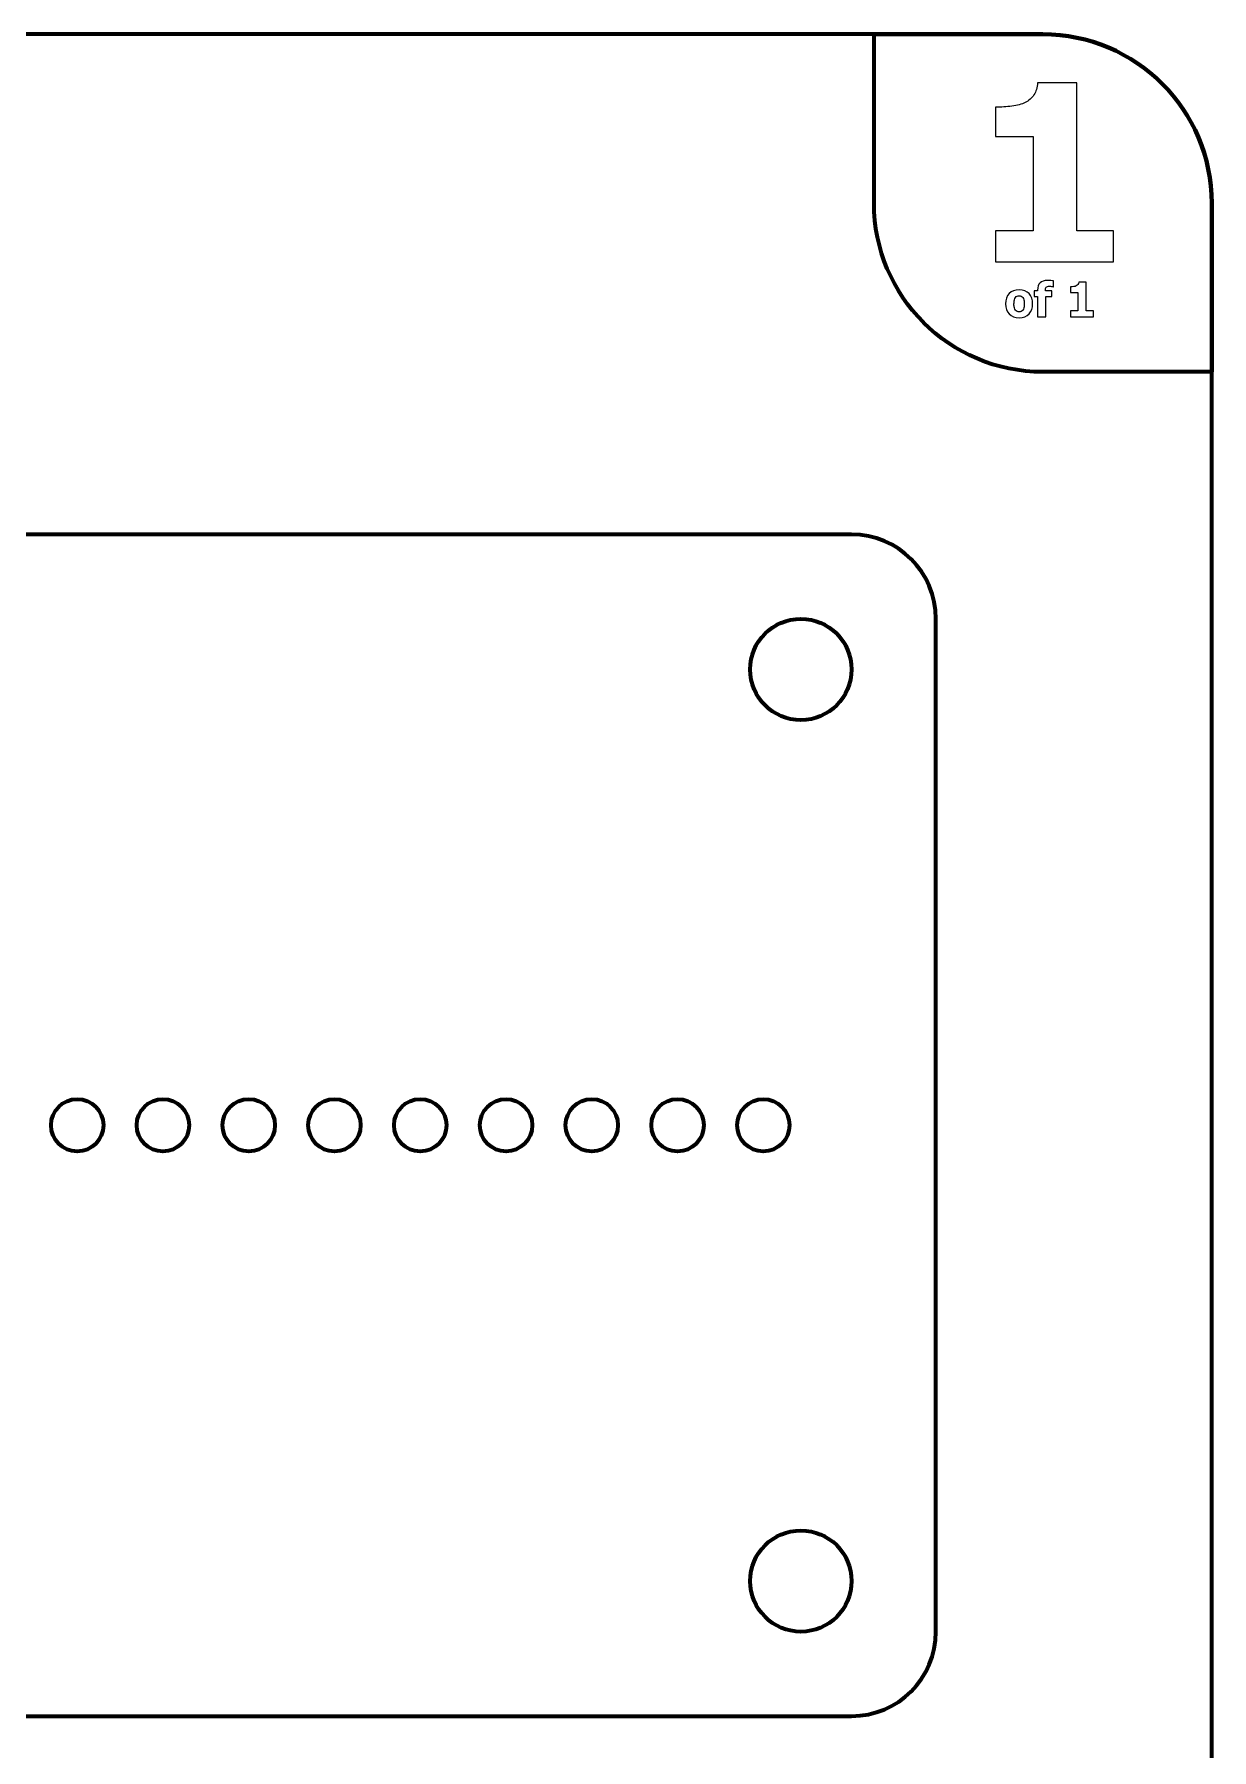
# Model space of a CAD drawing. Header units: centimetres. Extents: x -14.3 to 14.3, y -10 to 9.9.
# Drawn here: x 7.33 to 14.3, y -0.26 to 9.9 of the extents above; entities that cross this region are included whole.
import ezdxf

# ---------------------------------------------------------------- set-up
doc = ezdxf.new("R2010")
doc.units = ezdxf.units.CM
doc.header["$MEASUREMENT"] = 0
doc.layers.add('Layer 1', color=7, linetype='Continuous')

msp = doc.modelspace()

# ---------------------------------------------------------------- linework, layer by layer
at = {"layer": 'Layer 1', "color": 250, "lineweight": 70}
for centre, major_axis, ratio in [((11.86663, 6.13749), (0.3, 0), 0.99996667), ((7.5804, 3.4375), (0, 0.155), 1), ((8.0884, 3.4375), (0, 0.155), 1), ((8.5964, 3.4375), (0, 0.155), 1), ((9.10439, 3.4375), (0, 0.155), 0.99993548), ((9.61239, 3.4375), (0, 0.155), 1), ((10.12039, 3.4375), (0, 0.155), 1), ((10.62839, 3.4375), (0, 0.155), 1), ((11.13639, 3.4375), (0, 0.155), 1), ((11.64439, 3.4375), (0, 0.155), 1), ((11.86663, 0.7375), (0, 0.3), 1)]:
    msp.add_ellipse(centre, major_axis=major_axis, ratio=ratio, dxfattribs=at)
for points in [[(-14.3, -9), (-14.3, -9), (-14.3, 8.9), (-14.3, 8.9), (-14.3, 8.9), (-14.3, 9.45219), (-13.85219, 9.9), (-13.3, 9.9), (-13.3, 9.9), (-13.3, 9.9), (13.3, 9.9), (13.3, 9.9), (13.3, 9.9), (13.85219, 9.9), (14.3, 9.45219), (14.3, 8.9), (14.3, 8.9), (14.3, 8.9), (14.3, -9), (14.3, -9), (14.3, -9), (14.3, -9.55219), (13.85219, -10), (13.3, -10), (13.3, -10), (13.3, -10), (-13.3, -10), (-13.3, -10), (-13.3, -10), (-13.85219, -10), (-14.3, -9.55219), (-14.3, -9)], [(12.3, 9.9), (12.3, 9.9), (12.3, 8.9), (12.3, 8.9), (12.3, 8.9), (12.3, 8.34781), (12.74781, 7.9), (13.3, 7.9), (13.3, 7.9), (13.3, 7.9), (14.3, 7.9), (14.3, 7.9), (14.3, 7.9), (14.3, 7.9), (14.3, 8.9), (14.3, 8.9), (14.3, 8.9), (14.3, 8.9), (14.3, 8.9), (14.3, 8.9), (14.3, 8.9), (14.3, 9.45219), (13.85219, 9.9), (13.3, 9.9), (13.3, 9.9), (13.3, 9.9), (13.3, 9.9), (13.3, 9.9), (13.3, 9.9), (13.3, 9.9), (12.3, 9.9), (12.3, 9.9)], [(1.66666, 0.4375), (1.66666, 0.4375), (1.66666, 6.43749), (1.66666, 6.43749), (1.66666, 6.43749), (1.66666, 6.71359), (1.89056, 6.93749), (2.16666, 6.93749), (2.16666, 6.93749), (2.16666, 6.93749), (12.16664, 6.93749), (12.16664, 6.93749), (12.16664, 6.93749), (12.44274, 6.93749), (12.66664, 6.71359), (12.66664, 6.43749), (12.66664, 6.43749), (12.66664, 6.43749), (12.66664, 0.4375), (12.66664, 0.4375), (12.66664, 0.4375), (12.66664, 0.1614), (12.44274, -0.0625), (12.16664, -0.0625), (12.16664, -0.0625), (12.16664, -0.0625), (2.16666, -0.0625), (2.16666, -0.0625), (2.16666, -0.0625), (1.89056, -0.0625), (1.66666, 0.1614), (1.66666, 0.4375)]]:
    msp.add_open_spline(points, degree=3, knots=[0, 0, 0, 0, 0.125, 0.125, 0.125, 0.125, 0.25, 0.25, 0.25, 0.25, 0.375, 0.375, 0.375, 0.375, 0.5, 0.5, 0.5, 0.5, 0.625, 0.625, 0.625, 0.625, 0.75, 0.75, 0.75, 0.75, 0.875, 0.875, 0.875, 0.875, 1, 1, 1, 1], dxfattribs=at)
at = {"layer": 'Layer 1', "color": 7}
for points, knots in [([(13.71905, 8.55121), (13.71905, 8.55121), (13.01954, 8.55121), (13.01954, 8.55121), (13.01954, 8.55121), (13.01954, 8.55121), (13.01954, 8.73616), (13.01954, 8.73616), (13.01954, 8.73616), (13.01954, 8.73616), (13.24284, 8.73616), (13.24284, 8.73616), (13.24284, 8.73616), (13.24284, 8.73616), (13.24284, 9.29562), (13.24284, 9.29562), (13.24284, 9.29562), (13.24284, 9.29562), (13.01954, 9.29562), (13.01954, 9.29562), (13.01954, 9.29562), (13.01954, 9.29562), (13.01954, 9.46844), (13.01954, 9.46844), (13.01954, 9.46844), (13.05231, 9.46844), (13.08483, 9.47062), (13.11687, 9.47475), (13.11687, 9.47475), (13.14915, 9.47912), (13.17512, 9.48591), (13.19454, 9.49538), (13.19454, 9.49538), (13.21711, 9.50679), (13.23483, 9.52208), (13.24745, 9.54125), (13.24745, 9.54125), (13.26007, 9.56067), (13.26735, 9.58445), (13.26905, 9.61285), (13.26905, 9.61285), (13.26905, 9.61285), (13.50085, 9.61285), (13.50085, 9.61285), (13.50085, 9.61285), (13.50085, 9.61285), (13.50085, 8.73616), (13.50085, 8.73616), (13.50085, 8.73616), (13.50085, 8.73616), (13.71905, 8.73616), (13.71905, 8.73616), (13.71905, 8.73616), (13.71905, 8.73616), (13.71905, 8.55121), (13.71905, 8.55121)], [0, 0, 0, 0, 0.07142857, 0.07142857, 0.07142857, 0.07142857, 0.14285714, 0.14285714, 0.14285714, 0.14285714, 0.21428571, 0.21428571, 0.21428571, 0.21428571, 0.28571429, 0.28571429, 0.28571429, 0.28571429, 0.35714286, 0.35714286, 0.35714286, 0.35714286, 0.42857143, 0.42857143, 0.42857143, 0.42857143, 0.5, 0.5, 0.5, 0.5, 0.57142857, 0.57142857, 0.57142857, 0.57142857, 0.64285714, 0.64285714, 0.64285714, 0.64285714, 0.71428571, 0.71428571, 0.71428571, 0.71428571, 0.78571429, 0.78571429, 0.78571429, 0.78571429, 0.85714286, 0.85714286, 0.85714286, 0.85714286, 0.92857143, 0.92857143, 0.92857143, 0.92857143, 1, 1, 1, 1]), ([(13.36389, 8.40429), (13.36389, 8.40429), (13.36018, 8.40429), (13.36018, 8.40429), (13.36018, 8.40429), (13.35834, 8.40486), (13.35547, 8.40556), (13.35157, 8.40641), (13.35157, 8.40641), (13.34767, 8.4073), (13.34395, 8.40772), (13.34047, 8.40772), (13.34047, 8.40772), (13.33073, 8.40772), (13.3241, 8.40594), (13.32057, 8.40236), (13.32057, 8.40236), (13.31705, 8.39874), (13.31526, 8.39206), (13.31526, 8.38218), (13.31526, 8.38218), (13.31526, 8.38218), (13.31526, 8.38096), (13.31526, 8.38096), (13.31526, 8.38096), (13.31526, 8.38096), (13.35355, 8.38096), (13.35355, 8.38096), (13.35355, 8.38096), (13.35355, 8.38096), (13.35355, 8.34733), (13.35355, 8.34733), (13.35355, 8.34733), (13.35355, 8.34733), (13.3169, 8.34733), (13.3169, 8.34733), (13.3169, 8.34733), (13.3169, 8.34733), (13.3169, 8.22621), (13.3169, 8.22621), (13.3169, 8.22621), (13.3169, 8.22621), (13.26869, 8.22621), (13.26869, 8.22621), (13.26869, 8.22621), (13.26869, 8.22621), (13.26869, 8.34733), (13.26869, 8.34733), (13.26869, 8.34733), (13.26869, 8.34733), (13.24941, 8.34733), (13.24941, 8.34733), (13.24941, 8.34733), (13.24941, 8.34733), (13.24941, 8.38096), (13.24941, 8.38096), (13.24941, 8.38096), (13.24941, 8.38096), (13.26869, 8.38096), (13.26869, 8.38096), (13.26869, 8.38096), (13.26869, 8.38096), (13.26869, 8.38524), (13.26869, 8.38524), (13.26869, 8.38524), (13.26869, 8.40415), (13.27363, 8.41835), (13.28355, 8.42781), (13.28355, 8.42781), (13.29348, 8.43726), (13.30853, 8.44201), (13.32862, 8.44201), (13.32862, 8.44201), (13.33562, 8.44201), (13.34212, 8.44178), (13.34818, 8.44126), (13.34818, 8.44126), (13.35425, 8.44074), (13.35947, 8.44009), (13.36389, 8.43924), (13.36389, 8.43924), (13.36389, 8.43924), (13.36389, 8.40429), (13.36389, 8.40429)], [0, 0, 0, 0, 0.04761905, 0.04761905, 0.04761905, 0.04761905, 0.0952381, 0.0952381, 0.0952381, 0.0952381, 0.14285714, 0.14285714, 0.14285714, 0.14285714, 0.19047619, 0.19047619, 0.19047619, 0.19047619, 0.23809524, 0.23809524, 0.23809524, 0.23809524, 0.28571429, 0.28571429, 0.28571429, 0.28571429, 0.33333333, 0.33333333, 0.33333333, 0.33333333, 0.38095238, 0.38095238, 0.38095238, 0.38095238, 0.42857143, 0.42857143, 0.42857143, 0.42857143, 0.47619048, 0.47619048, 0.47619048, 0.47619048, 0.52380952, 0.52380952, 0.52380952, 0.52380952, 0.57142857, 0.57142857, 0.57142857, 0.57142857, 0.61904762, 0.61904762, 0.61904762, 0.61904762, 0.66666667, 0.66666667, 0.66666667, 0.66666667, 0.71428571, 0.71428571, 0.71428571, 0.71428571, 0.76190476, 0.76190476, 0.76190476, 0.76190476, 0.80952381, 0.80952381, 0.80952381, 0.80952381, 0.85714286, 0.85714286, 0.85714286, 0.85714286, 0.9047619, 0.9047619, 0.9047619, 0.9047619, 0.95238095, 0.95238095, 0.95238095, 0.95238095, 1, 1, 1, 1]), ([(13.23934, 8.30354), (13.23934, 8.27804), (13.23238, 8.25801), (13.21845, 8.24333), (13.21845, 8.24333), (13.20453, 8.2287), (13.18487, 8.22137), (13.15942, 8.22137), (13.15942, 8.22137), (13.13412, 8.22137), (13.1145, 8.2287), (13.10048, 8.24333), (13.10048, 8.24333), (13.08647, 8.25801), (13.07946, 8.27804), (13.07946, 8.30354), (13.07946, 8.30354), (13.07946, 8.32927), (13.08647, 8.3494), (13.10048, 8.36398), (13.10048, 8.36398), (13.1145, 8.37851), (13.13412, 8.38581), (13.15942, 8.38581), (13.15942, 8.38581), (13.18477, 8.38581), (13.20444, 8.37847), (13.21841, 8.36384), (13.21841, 8.36384), (13.23238, 8.34916), (13.23934, 8.32908), (13.23934, 8.30354)], [0, 0, 0, 0, 0.125, 0.125, 0.125, 0.125, 0.25, 0.25, 0.25, 0.25, 0.375, 0.375, 0.375, 0.375, 0.5, 0.5, 0.5, 0.5, 0.625, 0.625, 0.625, 0.625, 0.75, 0.75, 0.75, 0.75, 0.875, 0.875, 0.875, 0.875, 1, 1, 1, 1]), ([(13.18985, 8.30326), (13.18985, 8.31243), (13.1891, 8.3201), (13.1876, 8.32621), (13.1876, 8.32621), (13.18604, 8.33232), (13.18398, 8.33722), (13.18129, 8.34089), (13.18129, 8.34089), (13.17847, 8.34474), (13.17523, 8.34742), (13.17165, 8.34898), (13.17165, 8.34898), (13.16808, 8.35048), (13.16398, 8.35123), (13.15942, 8.35123), (13.15942, 8.35123), (13.15509, 8.35123), (13.15119, 8.35057), (13.14766, 8.34921), (13.14766, 8.34921), (13.14418, 8.34789), (13.14098, 8.34535), (13.13802, 8.34159), (13.13802, 8.34159), (13.13529, 8.33802), (13.13308, 8.33308), (13.13144, 8.32682), (13.13144, 8.32682), (13.12979, 8.32057), (13.12894, 8.31271), (13.12894, 8.30326), (13.12894, 8.30326), (13.12894, 8.29375), (13.12974, 8.28613), (13.13129, 8.28026), (13.13129, 8.28026), (13.13285, 8.27442), (13.13487, 8.26977), (13.13736, 8.26629), (13.13736, 8.26629), (13.1399, 8.26271), (13.14315, 8.26008), (13.147, 8.25843), (13.147, 8.25843), (13.15086, 8.25678), (13.15514, 8.25594), (13.1598, 8.25594), (13.1598, 8.25594), (13.16366, 8.25594), (13.16761, 8.25678), (13.1716, 8.25843), (13.1716, 8.25843), (13.1756, 8.26008), (13.1788, 8.26257), (13.18115, 8.26586), (13.18115, 8.26586), (13.18402, 8.26981), (13.18619, 8.27456), (13.18764, 8.28016), (13.18764, 8.28016), (13.1891, 8.28571), (13.18985, 8.29343), (13.18985, 8.30326)], [0, 0, 0, 0, 0.0625, 0.0625, 0.0625, 0.0625, 0.125, 0.125, 0.125, 0.125, 0.1875, 0.1875, 0.1875, 0.1875, 0.25, 0.25, 0.25, 0.25, 0.3125, 0.3125, 0.3125, 0.3125, 0.375, 0.375, 0.375, 0.375, 0.4375, 0.4375, 0.4375, 0.4375, 0.5, 0.5, 0.5, 0.5, 0.5625, 0.5625, 0.5625, 0.5625, 0.625, 0.625, 0.625, 0.625, 0.6875, 0.6875, 0.6875, 0.6875, 0.75, 0.75, 0.75, 0.75, 0.8125, 0.8125, 0.8125, 0.8125, 0.875, 0.875, 0.875, 0.875, 0.9375, 0.9375, 0.9375, 0.9375, 1, 1, 1, 1]), ([(13.5995, 8.22621), (13.5995, 8.22621), (13.46394, 8.22621), (13.46394, 8.22621), (13.46394, 8.22621), (13.46394, 8.22621), (13.46394, 8.26205), (13.46394, 8.26205), (13.46394, 8.26205), (13.46394, 8.26205), (13.50721, 8.26205), (13.50721, 8.26205), (13.50721, 8.26205), (13.50721, 8.26205), (13.50721, 8.37047), (13.50721, 8.37047), (13.50721, 8.37047), (13.50721, 8.37047), (13.46394, 8.37047), (13.46394, 8.37047), (13.46394, 8.37047), (13.46394, 8.37047), (13.46394, 8.40396), (13.46394, 8.40396), (13.46394, 8.40396), (13.47029, 8.40396), (13.47659, 8.40438), (13.4828, 8.40518), (13.4828, 8.40518), (13.48906, 8.40603), (13.49409, 8.40735), (13.49785, 8.40918), (13.49785, 8.40918), (13.50223, 8.41139), (13.50566, 8.41436), (13.50811, 8.41807), (13.50811, 8.41807), (13.51055, 8.42184), (13.51196, 8.42645), (13.51229, 8.43195), (13.51229, 8.43195), (13.51229, 8.43195), (13.55721, 8.43195), (13.55721, 8.43195), (13.55721, 8.43195), (13.55721, 8.43195), (13.55721, 8.26205), (13.55721, 8.26205), (13.55721, 8.26205), (13.55721, 8.26205), (13.5995, 8.26205), (13.5995, 8.26205), (13.5995, 8.26205), (13.5995, 8.26205), (13.5995, 8.22621), (13.5995, 8.22621)], [0, 0, 0, 0, 0.07142857, 0.07142857, 0.07142857, 0.07142857, 0.14285714, 0.14285714, 0.14285714, 0.14285714, 0.21428571, 0.21428571, 0.21428571, 0.21428571, 0.28571429, 0.28571429, 0.28571429, 0.28571429, 0.35714286, 0.35714286, 0.35714286, 0.35714286, 0.42857143, 0.42857143, 0.42857143, 0.42857143, 0.5, 0.5, 0.5, 0.5, 0.57142857, 0.57142857, 0.57142857, 0.57142857, 0.64285714, 0.64285714, 0.64285714, 0.64285714, 0.71428571, 0.71428571, 0.71428571, 0.71428571, 0.78571429, 0.78571429, 0.78571429, 0.78571429, 0.85714286, 0.85714286, 0.85714286, 0.85714286, 0.92857143, 0.92857143, 0.92857143, 0.92857143, 1, 1, 1, 1])]:
    msp.add_open_spline(points, degree=3, knots=knots, dxfattribs=at)

doc.saveas('drawing.dxf')
